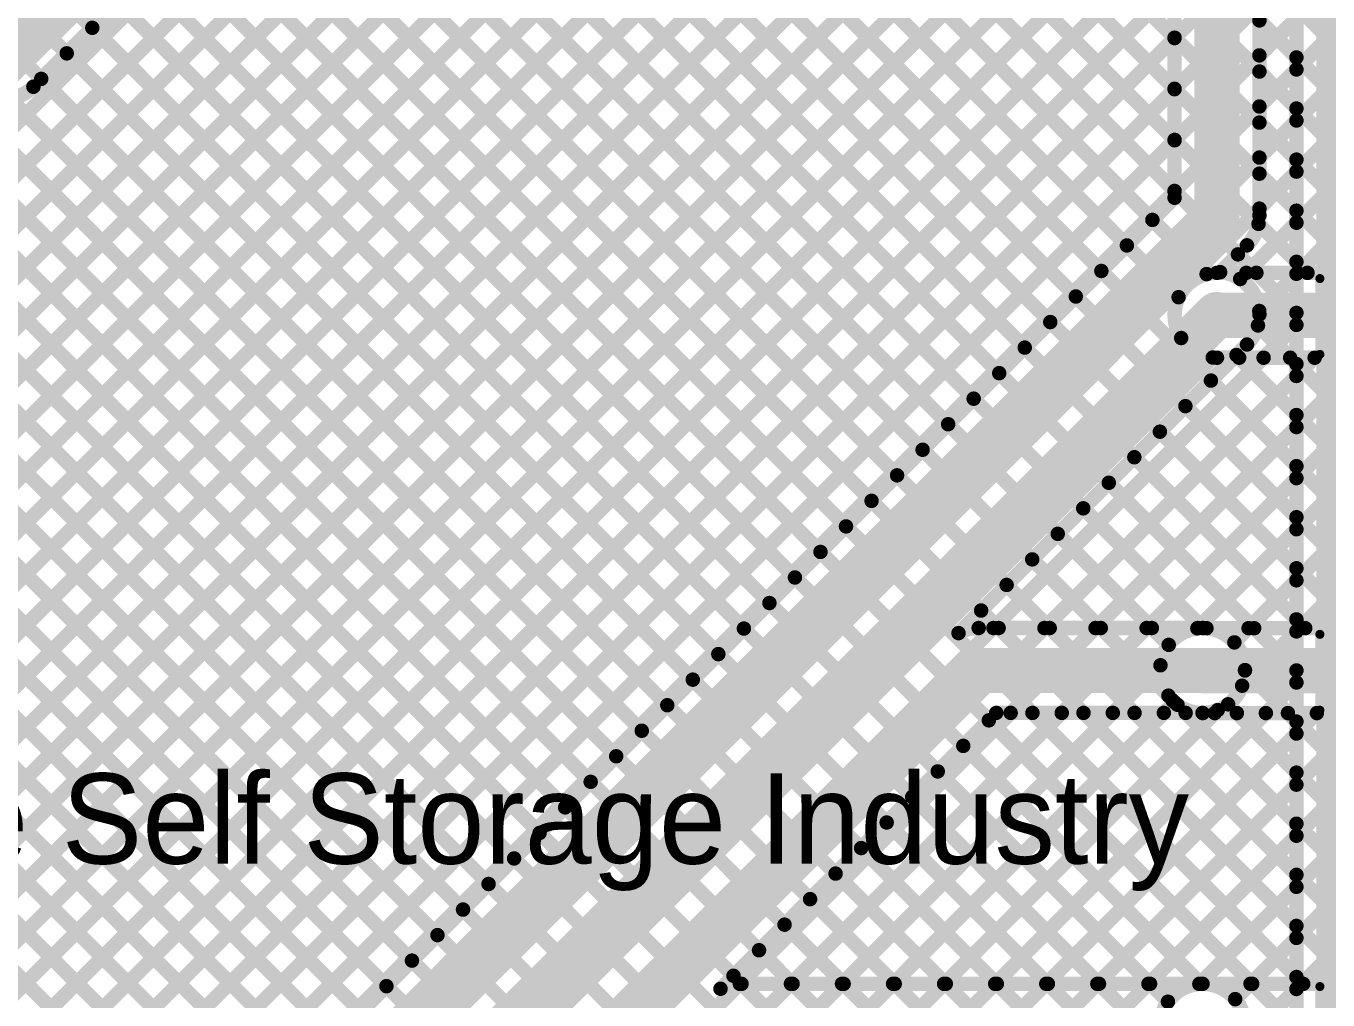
# Model space of a CAD drawing. Header units: millimetres. Extents: x -0.32 to 3.69, y -0.11 to 2.37.
# Drawn here: x 1.98 to 2.701, y 1.409 to 1.948 of the extents above; entities that cross this region are included whole.
import ezdxf

# ---------------------------------------------------------------- set-up
doc = ezdxf.new("R2010")
doc.units = ezdxf.units.MM
doc.header["$MEASUREMENT"] = 0
for name, color, linetype in [('BottomLayer', 5, 'Continuous'), ('TopLayer', 1, 'Continuous'), ('TopOverlay', 2, 'Continuous'), ('TopPaste', 8, 'Continuous'), ('TopSolder', 216, 'Continuous'), ('ViaHoleLayer', 16, 'Continuous')]:
    doc.layers.add(name, color=color, linetype=linetype)
doc.styles.add('Agency FB', font='', dxfattribs={"height": 0.2})
doc.styles.get('Agency FB').set_extended_font_data('Agency FB')

# ---------------------------------------------------------------- blocks, each defined once
blk = doc.blocks.new('R___0603_29')
at = {"layer": 'TopLayer'}
for points in [[(-0.015, 0.0175), (-0.015, -0.0175), (-0.045, -0.0175), (-0.045, 0.0175)], [(0.045, 0.0175), (0.045, -0.0175), (0.015, -0.0175), (0.015, 0.0175)]]:
    blk.add_hatch(color=1, dxfattribs=at).paths.add_polyline_path(points)
at = {"layer": 'TopPaste'}
for points in [[(-0.015, 0.0175), (-0.015, -0.0175), (-0.045, -0.0175), (-0.045, 0.0175)], [(0.045, 0.0175), (0.045, -0.0175), (0.015, -0.0175), (0.015, 0.0175)]]:
    blk.add_hatch(color=8, dxfattribs=at).paths.add_polyline_path(points)
at = {"layer": 'TopSolder'}
for points in [[(-0.011, 0.0215), (-0.011, -0.0215), (-0.049, -0.0215), (-0.049, 0.0215)], [(0.049, 0.0215), (0.049, -0.0215), (0.011, -0.0215), (0.011, 0.0215)]]:
    blk.add_hatch(color=216, dxfattribs=at).paths.add_polyline_path(points)
at = {"layer": 'TopOverlay', "const_width": 0.005}
for points in [[(-0.048, 0.021), (-0.048, -0.021)], [(0.048, 0.021), (-0.048, 0.021)], [(0.048, 0.021), (0.048, -0.021)], [(0.048, -0.021), (-0.048, -0.021)]]:
    blk.add_lwpolyline(points, dxfattribs=at)
at = {"layer": 'TopOverlay', "const_width": 0.0025}
for points in [[(-0.04925, 0.021, 1), (-0.04675, 0.021, 1)], [(-0.04925, 0.021, 1), (-0.04675, 0.021, 1)], [(0.04675, 0.021, 1), (0.04925, 0.021, 1)], [(0.04675, 0.021, 1), (0.04925, 0.021, 1)], [(-0.04925, -0.021, 1), (-0.04675, -0.021, 1)], [(-0.04925, -0.021, 1), (-0.04675, -0.021, 1)], [(0.04675, -0.021, 1), (0.04925, -0.021, 1)], [(0.04675, -0.021, 1), (0.04925, -0.021, 1)]]:
    blk.add_lwpolyline(points, format="xyb", close=True, dxfattribs=at)
blk = doc.blocks.new('R___0603_30')
at = {"layer": 'TopLayer'}
for points in [[(-0.015, 0.0175), (-0.015, -0.0175), (-0.045, -0.0175), (-0.045, 0.0175)], [(0.045, 0.0175), (0.045, -0.0175), (0.015, -0.0175), (0.015, 0.0175)]]:
    blk.add_hatch(color=1, dxfattribs=at).paths.add_polyline_path(points)
at = {"layer": 'TopPaste'}
for points in [[(-0.015, 0.0175), (-0.015, -0.0175), (-0.045, -0.0175), (-0.045, 0.0175)], [(0.045, 0.0175), (0.045, -0.0175), (0.015, -0.0175), (0.015, 0.0175)]]:
    blk.add_hatch(color=8, dxfattribs=at).paths.add_polyline_path(points)
at = {"layer": 'TopSolder'}
for points in [[(-0.011, 0.0215), (-0.011, -0.0215), (-0.049, -0.0215), (-0.049, 0.0215)], [(0.049, 0.0215), (0.049, -0.0215), (0.011, -0.0215), (0.011, 0.0215)]]:
    blk.add_hatch(color=216, dxfattribs=at).paths.add_polyline_path(points)
at = {"layer": 'TopOverlay', "const_width": 0.005}
for points in [[(-0.048, 0.021), (-0.048, -0.021)], [(0.048, 0.021), (-0.048, 0.021)], [(0.048, 0.021), (0.048, -0.021)], [(0.048, -0.021), (-0.048, -0.021)]]:
    blk.add_lwpolyline(points, dxfattribs=at)
at = {"layer": 'TopOverlay', "const_width": 0.0025}
for points in [[(-0.04925, 0.021, 1), (-0.04675, 0.021, 1)], [(-0.04925, 0.021, 1), (-0.04675, 0.021, 1)], [(0.04675, 0.021, 1), (0.04925, 0.021, 1)], [(0.04675, 0.021, 1), (0.04925, 0.021, 1)], [(-0.04925, -0.021, 1), (-0.04675, -0.021, 1)], [(-0.04925, -0.021, 1), (-0.04675, -0.021, 1)], [(0.04675, -0.021, 1), (0.04925, -0.021, 1)], [(0.04675, -0.021, 1), (0.04925, -0.021, 1)]]:
    blk.add_lwpolyline(points, format="xyb", close=True, dxfattribs=at)
blk = doc.blocks.new('R___0603_31')
at = {"layer": 'TopLayer'}
for points in [[(-0.015, 0.0175), (-0.015, -0.0175), (-0.045, -0.0175), (-0.045, 0.0175)], [(0.045, 0.0175), (0.045, -0.0175), (0.015, -0.0175), (0.015, 0.0175)]]:
    blk.add_hatch(color=1, dxfattribs=at).paths.add_polyline_path(points)
at = {"layer": 'TopPaste'}
for points in [[(-0.015, 0.0175), (-0.015, -0.0175), (-0.045, -0.0175), (-0.045, 0.0175)], [(0.045, 0.0175), (0.045, -0.0175), (0.015, -0.0175), (0.015, 0.0175)]]:
    blk.add_hatch(color=8, dxfattribs=at).paths.add_polyline_path(points)
at = {"layer": 'TopSolder'}
for points in [[(-0.011, 0.0215), (-0.011, -0.0215), (-0.049, -0.0215), (-0.049, 0.0215)], [(0.049, 0.0215), (0.049, -0.0215), (0.011, -0.0215), (0.011, 0.0215)]]:
    blk.add_hatch(color=216, dxfattribs=at).paths.add_polyline_path(points)
at = {"layer": 'TopOverlay', "const_width": 0.005}
for points in [[(-0.048, 0.021), (-0.048, -0.021)], [(0.048, 0.021), (-0.048, 0.021)], [(0.048, 0.021), (0.048, -0.021)], [(0.048, -0.021), (-0.048, -0.021)]]:
    blk.add_lwpolyline(points, dxfattribs=at)
at = {"layer": 'TopOverlay', "const_width": 0.0025}
for points in [[(-0.04925, 0.021, 1), (-0.04675, 0.021, 1)], [(-0.04925, 0.021, 1), (-0.04675, 0.021, 1)], [(0.04675, 0.021, 1), (0.04925, 0.021, 1)], [(0.04675, 0.021, 1), (0.04925, 0.021, 1)], [(-0.04925, -0.021, 1), (-0.04675, -0.021, 1)], [(-0.04925, -0.021, 1), (-0.04675, -0.021, 1)], [(0.04675, -0.021, 1), (0.04925, -0.021, 1)], [(0.04675, -0.021, 1), (0.04925, -0.021, 1)]]:
    blk.add_lwpolyline(points, format="xyb", close=True, dxfattribs=at)

msp = doc.modelspace()

# ---------------------------------------------------------------- hatches: boundary and pattern name
at = {"layer": 'BottomLayer'}
h = msp.add_hatch(color=5, dxfattribs=at)
edge = h.paths.add_edge_path()
edge.add_arc((2.64, 1.78808), 0.01181, 0, 360)
h = msp.add_hatch(color=5, dxfattribs=at)
edge = h.paths.add_edge_path()
edge.add_arc((2.632, 1.591), 0.01181, 0, 360)
at = {"layer": 'TopLayer'}
msp.add_hatch(color=1, dxfattribs=at).paths.add_polyline_path([(2.695, 0.189), (2.735, 0.189), (2.735, 2.01), (2.695, 2.01)])
h = msp.add_hatch(color=1, dxfattribs=at)
edge = h.paths.add_edge_path()
edge.add_arc((2.64, 1.78808), 0.01181, 0, 360)
h = msp.add_hatch(color=1, dxfattribs=at)
edge = h.paths.add_edge_path()
edge.add_arc((2.632, 1.591), 0.01181, 0, 360)
at = {"layer": 'ViaHoleLayer'}
h = msp.add_hatch(color=16, dxfattribs=at)
edge = h.paths.add_edge_path()
edge.add_arc((2.64, 1.78808), 0.00591, 0, 360)
h = msp.add_hatch(color=16, dxfattribs=at)
edge = h.paths.add_edge_path()
edge.add_arc((2.632, 1.591), 0.00591, 0, 360)

# ---------------------------------------------------------------- linework, layer by layer
at = {"layer": 'BottomLayer'}
for points, const_width in [([(1.67559, 1.45274), (2.43084, 2.208)], 0.008), ([(1.67559, 1.42446), (2.45913, 2.208)], 0.008), ([(1.67559, 1.48103), (2.40256, 2.208)], 0.008), ([(1.67559, 1.36789), (2.5157, 2.208)], 0.008), ([(1.67559, 1.39617), (2.48741, 2.208)], 0.008), ([(1.68228, 1.34629), (2.54398, 2.208)], 0.008), ([(1.70994, 1.34568), (2.57226, 2.208)], 0.008), ([(1.72658, 1.33403), (2.60055, 2.208)], 0.008), ([(1.74072, 1.31989), (2.62883, 2.208)], 0.008), ([(1.75487, 1.30575), (2.65712, 2.208)], 0.008), ([(1.76901, 1.29161), (2.6854, 2.208)], 0.008), ([(1.78619, 1.2805), (2.71369, 2.208)], 0.008), ([(1.8171, 1.65083), (2.37427, 2.208)], 0.008), ([(1.8171, 1.70739), (2.31771, 2.208)], 0.008), ([(1.8171, 1.67911), (2.34599, 2.208)], 0.008), ([(1.8171, 1.73568), (2.28942, 2.208)], 0.008), ([(1.82247, 1.2885), (2.74197, 2.208)], 0.008), ([(1.85075, 1.2885), (2.77025, 2.208)], 0.008), ([(1.90604, 1.3155), (2.79854, 2.208)], 0.008), ([(1.93432, 1.3155), (2.82682, 2.208)], 0.008), ([(2.097, 2.20627), (2.68887, 1.6144)], 0.008), ([(2.12356, 2.208), (2.71716, 1.6144)], 0.008), ([(2.15184, 2.208), (2.74544, 1.6144)], 0.008), ([(2.18012, 2.208), (2.77373, 1.6144)], 0.008), ([(2.20841, 2.208), (2.61874, 1.79767)], 0.008), ([(2.23669, 2.208), (2.63426, 1.81044)], 0.008), ([(2.26498, 2.208), (2.66183, 1.81115)], 0.008), ([(2.29326, 2.208), (2.69011, 1.81115)], 0.008), ([(2.32155, 2.208), (2.7184, 1.81115)], 0.008), ([(2.34983, 2.208), (2.74668, 1.81115)], 0.008), ([(2.37812, 2.208), (2.77497, 1.81115)], 0.008), ([(2.097, 2.17799), (2.66059, 1.6144)], 0.008), ([(2.097, 2.1497), (2.6322, 1.6145)], 0.008), ([(2.097, 2.12142), (2.61325, 1.60517)], 0.008), ([(2.097, 2.09313), (2.6131, 1.57704)], 0.008), ([(2.097, 2.06485), (2.74435, 1.4175)], 0.008), ([(2.06928, 2.036), (2.68778, 1.4175)], 0.008), ([(2.097, 2.03657), (2.71607, 1.4175)], 0.008), ([(2.0545, 2.0225), (2.6595, 1.4175)], 0.008), ([(1.9678, 1.9308), (2.031, 1.994)], 0.025), ([(2.0545, 1.99421), (2.63123, 1.41749)], 0.008), ([(1.96261, 1.3155), (2.61991, 1.9728)], 0.008), ([(1.98443, 1.9142), (2.0476, 1.97737)], 0.008), ([(2.04533, 1.9751), (2.61283, 1.4076)], 0.008), ([(1.99089, 1.3155), (2.63707, 1.96168)], 0.008), ([(2.01918, 1.3155), (2.66518, 1.9615)], 0.008), ([(2.03119, 1.96096), (2.67664, 1.3155)], 0.008), ([(2.04746, 1.3155), (2.69346, 1.9615)], 0.008), ([(2.07574, 1.3155), (2.72174, 1.9615)], 0.008), ([(2.10403, 1.3155), (2.75003, 1.9615)], 0.008), ([(2.13231, 1.3155), (2.77831, 1.9615)], 0.008), ([(2.6529, 1.9615), (2.80325, 1.81115)], 0.008), ([(2.65625, 1.81115), (2.8066, 1.9615)], 0.008), ([(2.68118, 1.9615), (2.83153, 1.81115)], 0.008), ([(2.68453, 1.81115), (2.83488, 1.9615)], 0.008), ([(2.01705, 1.94681), (2.64836, 1.3155)], 0.008), ([(2.00291, 1.93267), (2.62008, 1.3155)], 0.008), ([(1.98876, 1.91853), (2.59179, 1.3155)], 0.008), ([(1.802, 1.9073), (2.3938, 1.3155)], 0.008), ([(1.83029, 1.9073), (2.42209, 1.3155)], 0.008), ([(1.85857, 1.9073), (2.45037, 1.3155)], 0.008), ([(1.88685, 1.9073), (2.47865, 1.3155)], 0.008), ([(1.91514, 1.9073), (2.50694, 1.3155)], 0.008), ([(1.94342, 1.9073), (2.53522, 1.3155)], 0.008), ([(1.97143, 1.90758), (2.56351, 1.3155)], 0.008), ([(1.81814, 1.86288), (2.36552, 1.3155)], 0.008), ([(1.8171, 1.83563), (2.33723, 1.3155)], 0.008), ([(1.8171, 1.80735), (2.30895, 1.3155)], 0.008), ([(2.64, 1.81115), (2.87906, 1.81115)], 0.008), ([(2.64, 1.78765), (2.9345, 1.78765)], 0.025), ([(1.8171, 1.77906), (2.28066, 1.3155)], 0.008), ([(2.1606, 1.3155), (2.62016, 1.77506)], 0.008), ([(2.18888, 1.3155), (2.63765, 1.76427)], 0.008), ([(2.21717, 1.3155), (2.66582, 1.76415)], 0.008), ([(2.24545, 1.3155), (2.6941, 1.76415)], 0.008), ([(2.27373, 1.3155), (2.72238, 1.76415)], 0.008), ([(2.30202, 1.3155), (2.75067, 1.76415)], 0.008), ([(2.62913, 1.61432), (2.77895, 1.76415)], 0.008), ([(2.64, 1.76415), (2.87906, 1.76415)], 0.008), ([(2.65226, 1.76415), (2.80201, 1.6144)], 0.008), ([(2.65749, 1.6144), (2.80724, 1.76415)], 0.008), ([(2.68054, 1.76415), (2.83029, 1.6144)], 0.008), ([(2.68577, 1.6144), (2.83552, 1.76415)], 0.008), ([(1.8171, 1.75078), (2.25238, 1.3155)], 0.008), ([(1.8171, 1.7225), (2.2241, 1.3155)], 0.008), ([(1.8171, 1.69422), (2.19582, 1.3155)], 0.008), ([(1.8171, 1.66593), (2.16753, 1.3155)], 0.008), ([(1.81526, 1.63949), (2.13925, 1.3155)], 0.008), ([(1.80235, 1.62411), (2.11096, 1.3155)], 0.008), ([(2.63417, 1.6144), (2.87911, 1.6144)], 0.008), ([(1.78821, 1.60997), (2.08268, 1.3155)], 0.008), ([(2.632, 1.591), (2.6321, 1.5909)], 0.025), ([(2.6321, 1.5909), (2.9344, 1.5909)], 0.025), ([(2.3303, 1.3155), (2.60868, 1.59387)], 0.008), ([(2.35859, 1.3155), (2.61645, 1.57337)], 0.008), ([(2.61814, 1.572), (2.77263, 1.4175)], 0.008), ([(2.38687, 1.3155), (2.63877, 1.5674)], 0.008), ([(2.41516, 1.3155), (2.66706, 1.5674)], 0.008), ([(2.44344, 1.3155), (2.69534, 1.5674)], 0.008), ([(2.47172, 1.3155), (2.72362, 1.5674)], 0.008), ([(2.50001, 1.3155), (2.75191, 1.5674)], 0.008), ([(2.63023, 1.41743), (2.78019, 1.5674)], 0.008), ([(2.6321, 1.5674), (2.87902, 1.5674)], 0.008), ([(2.65102, 1.5674), (2.80092, 1.4175)], 0.008), ([(2.65858, 1.4175), (2.80848, 1.5674)], 0.008), ([(2.6793, 1.5674), (2.8292, 1.4175)], 0.008), ([(2.68686, 1.4175), (2.83676, 1.5674)], 0.008), ([(2.632, 1.4175), (2.87908, 1.4175)], 0.008)]:
    msp.add_lwpolyline(points, dxfattribs=dict(at, const_width=const_width))
for points, const_width in [([(2.01505, 1.94681, 1), (2.01905, 1.94681, 1)], 0.004), ([(2.00091, 1.93267, 1), (2.00491, 1.93267, 1)], 0.004), ([(1.98242, 1.91418, 1), (1.98642, 1.91418, 1)], 0.004), ([(1.98243, 1.9142, 1), (1.98643, 1.9142, 1)], 0.004), ([(1.98243, 1.9142, 1), (1.98643, 1.9142, 1)], 0.004), ([(1.98676, 1.91853, 1), (1.99076, 1.91853, 1)], 0.004), ([(2.63226, 1.81044, 1), (2.63626, 1.81044, 1)], 0.004), ([(2.638, 1.81115, 1), (2.642, 1.81115, 1)], 0.004), ([(2.638, 1.81115, 1), (2.642, 1.81115, 1)], 0.004), ([(2.65425, 1.81115, 1), (2.65825, 1.81115, 1)], 0.004), ([(2.65983, 1.81115, 1), (2.66383, 1.81115, 1)], 0.004), ([(2.68253, 1.81115, 1), (2.68653, 1.81115, 1)], 0.004), ([(2.68811, 1.81115, 1), (2.69211, 1.81115, 1)], 0.004), ([(2.61674, 1.79767, 1), (2.62074, 1.79767, 1)], 0.004), ([(2.63375, 1.78765, 1), (2.64625, 1.78765, 1)], 0.0125), ([(2.61816, 1.77506, 1), (2.62216, 1.77506, 1)], 0.004), ([(2.63565, 1.76427, 1), (2.63965, 1.76427, 1)], 0.004), ([(2.638, 1.76415, 1), (2.642, 1.76415, 1)], 0.004), ([(2.638, 1.76415, 1), (2.642, 1.76415, 1)], 0.004), ([(2.65026, 1.76415, 1), (2.65426, 1.76415, 1)], 0.004), ([(2.66382, 1.76415, 1), (2.66782, 1.76415, 1)], 0.004), ([(2.67854, 1.76415, 1), (2.68254, 1.76415, 1)], 0.004), ([(2.6921, 1.76415, 1), (2.6961, 1.76415, 1)], 0.004), ([(2.62713, 1.61432, 1), (2.63113, 1.61432, 1)], 0.004), ([(2.6302, 1.6145, 1), (2.6342, 1.6145, 1)], 0.004), ([(2.63217, 1.6144, 1), (2.63617, 1.6144, 1)], 0.004), ([(2.63217, 1.6144, 1), (2.63617, 1.6144, 1)], 0.004), ([(2.65549, 1.6144, 1), (2.65949, 1.6144, 1)], 0.004), ([(2.65859, 1.6144, 1), (2.66259, 1.6144, 1)], 0.004), ([(2.68377, 1.6144, 1), (2.68777, 1.6144, 1)], 0.004), ([(2.68687, 1.6144, 1), (2.69087, 1.6144, 1)], 0.004), ([(2.61125, 1.60517, 1), (2.61525, 1.60517, 1)], 0.004), ([(2.62575, 1.591, 1), (2.63825, 1.591, 1)], 0.0125), ([(2.62585, 1.5909, 1), (2.63835, 1.5909, 1)], 0.0125), ([(2.62585, 1.5909, 1), (2.63835, 1.5909, 1)], 0.0125), ([(2.60668, 1.59387, 1), (2.61068, 1.59387, 1)], 0.004), ([(2.6111, 1.57704, 1), (2.6151, 1.57704, 1)], 0.004), ([(2.61338, 1.57438, 1), (2.61738, 1.57438, 1)], 0.004), ([(2.61348, 1.57428, 1), (2.61748, 1.57428, 1)], 0.004), ([(2.61348, 1.57428, 1), (2.61748, 1.57428, 1)], 0.004), ([(2.61445, 1.57337, 1), (2.61845, 1.57337, 1)], 0.004), ([(2.61614, 1.572, 1), (2.62014, 1.572, 1)], 0.004), ([(2.6301, 1.5674, 1), (2.6341, 1.5674, 1)], 0.004), ([(2.6301, 1.5674, 1), (2.6341, 1.5674, 1)], 0.004), ([(2.6301, 1.5674, 1), (2.6341, 1.5674, 1)], 0.004), ([(2.63677, 1.5674, 1), (2.64077, 1.5674, 1)], 0.004), ([(2.64902, 1.5674, 1), (2.65302, 1.5674, 1)], 0.004), ([(2.66506, 1.5674, 1), (2.66906, 1.5674, 1)], 0.004), ([(2.6773, 1.5674, 1), (2.6813, 1.5674, 1)], 0.004), ([(2.69334, 1.5674, 1), (2.69734, 1.5674, 1)], 0.004), ([(2.62823, 1.41743, 1), (2.63223, 1.41743, 1)], 0.004), ([(2.62923, 1.41749, 1), (2.63323, 1.41749, 1)], 0.004), ([(2.63, 1.4175, 1), (2.634, 1.4175, 1)], 0.004), ([(2.63, 1.4175, 1), (2.634, 1.4175, 1)], 0.004), ([(2.65658, 1.4175, 1), (2.66058, 1.4175, 1)], 0.004), ([(2.6575, 1.4175, 1), (2.6615, 1.4175, 1)], 0.004), ([(2.68486, 1.4175, 1), (2.68886, 1.4175, 1)], 0.004), ([(2.68578, 1.4175, 1), (2.68978, 1.4175, 1)], 0.004), ([(2.61083, 1.4076, 1), (2.61483, 1.4076, 1)], 0.004)]:
    msp.add_lwpolyline(points, format="xyb", close=True, dxfattribs=dict(at, const_width=const_width))
at = {"layer": 'BottomLayer', "const_width": 0.008}
for points in [[(1.98443, 1.9142, -0.199188), (1.9678, 1.9073)], [(1.98442, 1.91418, -0.198912), (1.9678, 1.9073)], [(2.64, 1.76415, -1), (2.64, 1.81115)], [(2.61538, 1.57438, -0.702148), (2.63417, 1.6144)], [(2.6321, 1.5674, -0.198912), (2.61548, 1.57428)], [(2.6321, 1.5674, -0.198912), (2.61548, 1.57428)], [(2.632, 1.3705, -1), (2.632, 1.4175)]]:
    msp.add_lwpolyline(points, format="xyb", dxfattribs=at)
at = {"layer": 'TopLayer'}
for points, const_width in [([(1.71995, 1.69509), (2.23285, 2.208)], 0.008), ([(1.73409, 1.68095), (2.26114, 2.208)], 0.008), ([(1.74823, 1.66681), (2.28942, 2.208)], 0.008), ([(1.76237, 1.65267), (2.31771, 2.208)], 0.008), ([(1.77652, 1.63853), (2.34599, 2.208)], 0.008), ([(1.79066, 1.62438), (2.37427, 2.208)], 0.008), ([(1.79657, 1.60201), (2.40256, 2.208)], 0.008), ([(1.79657, 1.57372), (2.43084, 2.208)], 0.008), ([(1.79657, 1.54544), (2.45913, 2.208)], 0.008), ([(1.79657, 1.51716), (2.48741, 2.208)], 0.008), ([(1.79657, 1.4323), (2.57226, 2.208)], 0.008), ([(1.79657, 1.40402), (2.60055, 2.208)], 0.008), ([(1.79657, 1.48887), (2.5157, 2.208)], 0.008), ([(1.79657, 1.46059), (2.54398, 2.208)], 0.008), ([(1.79657, 1.37573), (2.62883, 2.208)], 0.008), ([(1.80693, 1.35781), (2.65712, 2.208)], 0.008), ([(1.81243, 2.208), (2.3921, 1.62833)], 0.008), ([(1.83521, 1.35781), (2.6854, 2.208)], 0.008), ([(1.84071, 2.208), (2.40624, 1.64247)], 0.008), ([(1.85592, 1.35023), (2.71369, 2.208)], 0.008), ([(1.85592, 1.32195), (2.74197, 2.208)], 0.008), ([(1.869, 2.208), (2.42038, 1.65662)], 0.008), ([(1.88125, 1.319), (2.77025, 2.208)], 0.008), ([(1.89728, 2.208), (2.43452, 1.67076)], 0.008), ([(1.90954, 1.319), (2.79854, 2.208)], 0.008), ([(1.92557, 2.208), (2.44867, 1.6849)], 0.008), ([(1.932, 1.31318), (2.82682, 2.208)], 0.008), ([(1.95385, 2.208), (2.46281, 1.69904)], 0.008), ([(1.98213, 2.208), (2.47695, 1.71318)], 0.008), ([(2.01042, 2.208), (2.49109, 1.72733)], 0.008), ([(2.0387, 2.208), (2.50523, 1.74147)], 0.008), ([(2.06699, 2.208), (2.51938, 1.75561)], 0.008), ([(2.09527, 2.208), (2.53352, 1.76975)], 0.008), ([(2.12356, 2.208), (2.54766, 1.7839)], 0.008), ([(2.15184, 2.208), (2.5618, 1.79804)], 0.008), ([(2.18012, 2.208), (2.57595, 1.81218)], 0.008), ([(2.20841, 2.208), (2.59009, 1.82632)], 0.008), ([(2.23669, 2.208), (2.60423, 1.84046)], 0.008), ([(2.26498, 2.208), (2.6165, 1.85648)], 0.008), ([(2.29326, 2.208), (2.6165, 1.88476)], 0.008), ([(2.32155, 2.208), (2.6165, 1.91305)], 0.008), ([(2.34983, 2.208), (2.6165, 1.94133)], 0.008), ([(1.83897, 2.15317), (2.37796, 1.61419)], 0.008), ([(1.83191, 2.13195), (2.36381, 1.60005)], 0.008), ([(1.50795, 2.1165), (2.19411, 1.43034)], 0.008), ([(1.81768, 2.1179), (2.34967, 1.58591)], 0.008), ([(1.8171, 2.09019), (2.33553, 1.57176)], 0.008), ([(1.8171, 2.06191), (2.32139, 1.55762)], 0.008), ([(1.8171, 2.03362), (2.30724, 1.54348)], 0.008), ([(2.684, 0.178), (2.684, 2.021)], 0.008), ([(1.8171, 2.00534), (2.2931, 1.52934)], 0.008), ([(2.64, 1.843), (2.64, 1.985)], 0.025), ([(2.6165, 1.85273), (2.6165, 1.985)], 0.008), ([(2.6635, 1.843), (2.6635, 1.985)], 0.008), ([(1.8171, 1.97705), (2.27896, 1.51519)], 0.008), ([(1.932, 1.28489), (2.6165, 1.96939)], 0.008), ([(2.6635, 1.93154), (2.684, 1.95204)], 0.008), ([(2.6635, 1.9509), (2.684, 1.9304)], 0.008), ([(1.8171, 1.94877), (2.26482, 1.50105)], 0.008), ([(1.93569, 1.2603), (2.6165, 1.94111)], 0.008), ([(1.6675, 1.92866), (2.17997, 1.4162)], 0.008), ([(2.6635, 1.90326), (2.684, 1.92376)], 0.008), ([(2.6635, 1.92261), (2.684, 1.90212)], 0.008), ([(1.8171, 1.92049), (2.25068, 1.48691)], 0.008), ([(1.6323, 1.9073), (2.15168, 1.38792)], 0.008), ([(1.65683, 1.91105), (2.16582, 1.40206)], 0.008), ([(1.93569, 1.23202), (2.6165, 1.91282)], 0.008), ([(2.6635, 1.87497), (2.684, 1.89547)], 0.008), ([(2.6635, 1.89433), (2.684, 1.87383)], 0.008), ([(1.6255, 1.88582), (2.13754, 1.37377)], 0.008), ([(1.8171, 1.8922), (2.23653, 1.47277)], 0.008), ([(1.93269, 1.20073), (2.6165, 1.88454)], 0.008), ([(2.6635, 1.84669), (2.684, 1.86719)], 0.008), ([(2.6635, 1.86605), (2.684, 1.84555)], 0.008), ([(1.6255, 1.85753), (2.1234, 1.35963)], 0.008), ([(1.81814, 1.86288), (2.22239, 1.45863)], 0.008), ([(1.94156, 1.18131), (2.6165, 1.85626)], 0.008), ([(2.01538, 1.25162), (2.6165, 1.85273)], 0.008), ([(2.032, 1.235), (2.64, 1.843)], 0.025), ([(1.58146, 1.845), (2.09511, 1.33135)], 0.008), ([(1.60975, 1.845), (2.10926, 1.34549)], 0.008), ([(1.80501, 1.84772), (2.20825, 1.44448)], 0.008), ([(2.65285, 1.80775), (2.684, 1.8389)], 0.008), ([(2.66301, 1.83825), (2.684, 1.81726)], 0.008), ([(2.64174, 1.81151), (2.6566, 1.82637)], 0.008), ([(2.65161, 1.82137), (2.684, 1.78898)], 0.008), ([(2.66342, 1.79004), (2.684, 1.81062)], 0.008), ([(2.0615, 1.20958), (2.64, 1.78808)], 0.025), ([(2.51617, 1.6145), (2.684, 1.78233)], 0.008), ([(2.6627, 1.78199), (2.684, 1.76069)], 0.008), ([(2.49684, 1.61168), (2.65662, 1.77146)], 0.008), ([(2.65078, 1.76563), (2.684, 1.73241)], 0.008), ([(2.54445, 1.6145), (2.684, 1.75405)], 0.008), ([(2.63664, 1.75148), (2.684, 1.70412)], 0.008), ([(2.6225, 1.73734), (2.684, 1.67584)], 0.008), ([(2.57273, 1.6145), (2.684, 1.72577)], 0.008), ([(2.60836, 1.7232), (2.684, 1.64756)], 0.008), ([(2.59422, 1.70906), (2.684, 1.61927)], 0.008), ([(2.58007, 1.69491), (2.684, 1.59099)], 0.008), ([(2.60102, 1.6145), (2.684, 1.69748)], 0.008), ([(2.56593, 1.68077), (2.6322, 1.6145)], 0.008), ([(2.6293, 1.6145), (2.684, 1.6692)], 0.008), ([(2.55179, 1.66663), (2.60392, 1.6145)], 0.008), ([(2.53765, 1.65249), (2.57563, 1.6145)], 0.008), ([(2.64963, 1.60654), (2.684, 1.64091)], 0.008), ([(2.5235, 1.63835), (2.54735, 1.6145)], 0.008), ([(2.50936, 1.6242), (2.51907, 1.6145)], 0.008), ([(2.508, 1.6145), (2.632, 1.6145)], 0.008), ([(2.65393, 1.58256), (2.684, 1.61263)], 0.008), ([(1.79657, 1.60161), (2.08097, 1.31721)], 0.008), ([(2.107, 1.19), (2.508, 1.591)], 0.025), ([(2.508, 1.591), (2.632, 1.591)], 0.025), ([(2.6555, 1.5912), (2.684, 1.5627)], 0.008), ([(2.51716, 1.4175), (2.684, 1.58434)], 0.008), ([(2.48887, 1.4175), (2.64044, 1.56907)], 0.008), ([(2.64617, 1.57225), (2.684, 1.53442)], 0.008), ([(2.365, 1.41477), (2.51773, 1.5675)], 0.008), ([(2.37573, 1.4175), (2.52573, 1.5675)], 0.008), ([(2.40402, 1.4175), (2.55402, 1.5675)], 0.008), ([(2.4323, 1.4175), (2.5823, 1.5675)], 0.008), ([(2.46059, 1.4175), (2.61059, 1.5675)], 0.008), ([(2.51362, 1.56338), (2.684, 1.393)], 0.008), ([(2.51773, 1.5675), (2.632, 1.5675)], 0.008), ([(2.53778, 1.5675), (2.684, 1.42128)], 0.008), ([(2.56607, 1.5675), (2.684, 1.44957)], 0.008), ([(2.59435, 1.5675), (2.684, 1.47785)], 0.008), ([(2.62263, 1.5675), (2.684, 1.50613)], 0.008), ([(2.54544, 1.4175), (2.684, 1.55606)], 0.008), ([(2.49947, 1.54924), (2.63121, 1.4175)], 0.008), ([(2.48533, 1.5351), (2.60293, 1.4175)], 0.008), ([(2.57372, 1.4175), (2.684, 1.52778)], 0.008), ([(2.47119, 1.52096), (2.57464, 1.4175)], 0.008), ([(2.45705, 1.50681), (2.54636, 1.4175)], 0.008), ([(2.60201, 1.4175), (2.684, 1.49949)], 0.008), ([(2.44291, 1.49267), (2.51808, 1.4175)], 0.008), ([(2.42876, 1.47853), (2.48979, 1.4175)], 0.008), ([(2.63029, 1.4175), (2.684, 1.47121)], 0.008), ([(2.41462, 1.46439), (2.46151, 1.4175)], 0.008), ([(2.40048, 1.45024), (2.43322, 1.4175)], 0.008), ([(2.65008, 1.40901), (2.684, 1.44292)], 0.008), ([(2.38634, 1.4361), (2.40494, 1.4175)], 0.008), ([(2.37219, 1.42196), (2.37665, 1.4175)], 0.008), ([(2.376, 1.4175), (2.632, 1.4175)], 0.008), ([(2.65318, 1.38382), (2.684, 1.41464)], 0.008)]:
    msp.add_lwpolyline(points, dxfattribs=dict(at, const_width=const_width))
for points, const_width in [([(2.6615, 1.9509, 1), (2.6655, 1.9509, 1)], 0.004), ([(2.6145, 1.94133, 1), (2.6185, 1.94133, 1)], 0.004), ([(2.6145, 1.94111, 1), (2.6185, 1.94111, 1)], 0.004), ([(2.6615, 1.93154, 1), (2.6655, 1.93154, 1)], 0.004), ([(2.682, 1.9304, 1), (2.686, 1.9304, 1)], 0.004), ([(2.6615, 1.92261, 1), (2.6655, 1.92261, 1)], 0.004), ([(2.682, 1.92376, 1), (2.686, 1.92376, 1)], 0.004), ([(2.6145, 1.91305, 1), (2.6185, 1.91305, 1)], 0.004), ([(2.6145, 1.91282, 1), (2.6185, 1.91282, 1)], 0.004), ([(2.6615, 1.90326, 1), (2.6655, 1.90326, 1)], 0.004), ([(2.682, 1.90212, 1), (2.686, 1.90212, 1)], 0.004), ([(2.6615, 1.89433, 1), (2.6655, 1.89433, 1)], 0.004), ([(2.682, 1.89547, 1), (2.686, 1.89547, 1)], 0.004), ([(2.6145, 1.88476, 1), (2.6185, 1.88476, 1)], 0.004), ([(2.6145, 1.88454, 1), (2.6185, 1.88454, 1)], 0.004), ([(2.6615, 1.87497, 1), (2.6655, 1.87497, 1)], 0.004), ([(2.682, 1.87383, 1), (2.686, 1.87383, 1)], 0.004), ([(2.6615, 1.86605, 1), (2.6655, 1.86605, 1)], 0.004), ([(2.682, 1.86719, 1), (2.686, 1.86719, 1)], 0.004), ([(2.6145, 1.85648, 1), (2.6185, 1.85648, 1)], 0.004), ([(2.6145, 1.85626, 1), (2.6185, 1.85626, 1)], 0.004), ([(2.6145, 1.85273, 1), (2.6185, 1.85273, 1)], 0.004), ([(2.6145, 1.85273, 1), (2.6185, 1.85273, 1)], 0.004), ([(2.63375, 1.843, 1), (2.64625, 1.843, 1)], 0.0125), ([(2.63375, 1.843, 1), (2.64625, 1.843, 1)], 0.0125), ([(2.6615, 1.84669, 1), (2.6655, 1.84669, 1)], 0.004), ([(2.6615, 1.843, 1), (2.6655, 1.843, 1)], 0.004), ([(2.6615, 1.843, 1), (2.6655, 1.843, 1)], 0.004), ([(2.6615, 1.843, 1), (2.6655, 1.843, 1)], 0.004), ([(2.682, 1.84555, 1), (2.686, 1.84555, 1)], 0.004), ([(2.60223, 1.84046, 1), (2.60623, 1.84046, 1)], 0.004), ([(2.66101, 1.83825, 1), (2.66501, 1.83825, 1)], 0.004), ([(2.682, 1.8389, 1), (2.686, 1.8389, 1)], 0.004), ([(2.58809, 1.82632, 1), (2.59209, 1.82632, 1)], 0.004), ([(2.64961, 1.82137, 1), (2.65361, 1.82137, 1)], 0.004), ([(2.6546, 1.82637, 1), (2.6586, 1.82637, 1)], 0.004), ([(2.6546, 1.82637, 1), (2.6586, 1.82637, 1)], 0.004), ([(2.65462, 1.82638, 1), (2.65862, 1.82638, 1)], 0.004), ([(2.682, 1.81726, 1), (2.686, 1.81726, 1)], 0.004), ([(2.57395, 1.81218, 1), (2.57795, 1.81218, 1)], 0.004), ([(2.63974, 1.81151, 1), (2.64374, 1.81151, 1)], 0.004), ([(2.63974, 1.81151, 1), (2.64374, 1.81151, 1)], 0.004), ([(2.65085, 1.80775, 1), (2.65485, 1.80775, 1)], 0.004), ([(2.682, 1.81062, 1), (2.686, 1.81062, 1)], 0.004), ([(2.5598, 1.79804, 1), (2.5638, 1.79804, 1)], 0.004), ([(2.63375, 1.78808, 1), (2.64625, 1.78808, 1)], 0.0125), ([(2.66142, 1.79004, 1), (2.66542, 1.79004, 1)], 0.004), ([(2.6615, 1.78808, 1), (2.6655, 1.78808, 1)], 0.004), ([(2.6615, 1.78808, 1), (2.6655, 1.78808, 1)], 0.004), ([(2.682, 1.78898, 1), (2.686, 1.78898, 1)], 0.004), ([(2.54566, 1.7839, 1), (2.54966, 1.7839, 1)], 0.004), ([(2.6607, 1.78199, 1), (2.6647, 1.78199, 1)], 0.004), ([(2.682, 1.78233, 1), (2.686, 1.78233, 1)], 0.004), ([(2.65462, 1.77146, 1), (2.65862, 1.77146, 1)], 0.004), ([(2.65462, 1.77146, 1), (2.65862, 1.77146, 1)], 0.004), ([(2.53152, 1.76975, 1), (2.53552, 1.76975, 1)], 0.004), ([(2.64878, 1.76563, 1), (2.65278, 1.76563, 1)], 0.004), ([(2.51738, 1.75561, 1), (2.52138, 1.75561, 1)], 0.004), ([(2.682, 1.76069, 1), (2.686, 1.76069, 1)], 0.004), ([(2.63464, 1.75148, 1), (2.63864, 1.75148, 1)], 0.004), ([(2.682, 1.75405, 1), (2.686, 1.75405, 1)], 0.004), ([(2.50323, 1.74147, 1), (2.50723, 1.74147, 1)], 0.004), ([(2.6205, 1.73734, 1), (2.6245, 1.73734, 1)], 0.004), ([(2.48909, 1.72733, 1), (2.49309, 1.72733, 1)], 0.004), ([(2.682, 1.73241, 1), (2.686, 1.73241, 1)], 0.004), ([(2.60636, 1.7232, 1), (2.61036, 1.7232, 1)], 0.004), ([(2.682, 1.72577, 1), (2.686, 1.72577, 1)], 0.004), ([(2.47495, 1.71318, 1), (2.47895, 1.71318, 1)], 0.004), ([(2.59222, 1.70906, 1), (2.59622, 1.70906, 1)], 0.004), ([(2.46081, 1.69904, 1), (2.46481, 1.69904, 1)], 0.004), ([(2.682, 1.70412, 1), (2.686, 1.70412, 1)], 0.004), ([(2.57807, 1.69491, 1), (2.58207, 1.69491, 1)], 0.004), ([(2.682, 1.69748, 1), (2.686, 1.69748, 1)], 0.004), ([(2.44667, 1.6849, 1), (2.45067, 1.6849, 1)], 0.004), ([(2.56393, 1.68077, 1), (2.56793, 1.68077, 1)], 0.004), ([(2.43252, 1.67076, 1), (2.43652, 1.67076, 1)], 0.004), ([(2.682, 1.67584, 1), (2.686, 1.67584, 1)], 0.004), ([(2.682, 1.6692, 1), (2.686, 1.6692, 1)], 0.004), ([(2.54979, 1.66663, 1), (2.55379, 1.66663, 1)], 0.004), ([(2.41838, 1.65662, 1), (2.42238, 1.65662, 1)], 0.004), ([(2.53565, 1.65249, 1), (2.53965, 1.65249, 1)], 0.004), ([(2.682, 1.64756, 1), (2.686, 1.64756, 1)], 0.004), ([(2.40424, 1.64247, 1), (2.40824, 1.64247, 1)], 0.004), ([(2.682, 1.64091, 1), (2.686, 1.64091, 1)], 0.004), ([(2.5215, 1.63835, 1), (2.5255, 1.63835, 1)], 0.004), ([(2.3901, 1.62833, 1), (2.3941, 1.62833, 1)], 0.004), ([(2.50736, 1.6242, 1), (2.51136, 1.6242, 1)], 0.004), ([(2.682, 1.61927, 1), (2.686, 1.61927, 1)], 0.004), ([(2.37596, 1.61419, 1), (2.37996, 1.61419, 1)], 0.004), ([(2.49484, 1.61168, 1), (2.49884, 1.61168, 1)], 0.004), ([(2.49484, 1.61168, 1), (2.49884, 1.61168, 1)], 0.004), ([(2.49484, 1.61168, 1), (2.49884, 1.61168, 1)], 0.004), ([(2.506, 1.6145, 1), (2.51, 1.6145, 1)], 0.004), ([(2.506, 1.6145, 1), (2.51, 1.6145, 1)], 0.004), ([(2.506, 1.6145, 1), (2.51, 1.6145, 1)], 0.004), ([(2.51417, 1.6145, 1), (2.51817, 1.6145, 1)], 0.004), ([(2.51707, 1.6145, 1), (2.52107, 1.6145, 1)], 0.004), ([(2.54245, 1.6145, 1), (2.54645, 1.6145, 1)], 0.004), ([(2.54535, 1.6145, 1), (2.54935, 1.6145, 1)], 0.004), ([(2.57073, 1.6145, 1), (2.57473, 1.6145, 1)], 0.004), ([(2.57363, 1.6145, 1), (2.57763, 1.6145, 1)], 0.004), ([(2.59902, 1.6145, 1), (2.60302, 1.6145, 1)], 0.004), ([(2.60192, 1.6145, 1), (2.60592, 1.6145, 1)], 0.004), ([(2.6273, 1.6145, 1), (2.6313, 1.6145, 1)], 0.004), ([(2.63, 1.6145, 1), (2.634, 1.6145, 1)], 0.004), ([(2.63, 1.6145, 1), (2.634, 1.6145, 1)], 0.004), ([(2.6302, 1.6145, 1), (2.6342, 1.6145, 1)], 0.004), ([(2.682, 1.61263, 1), (2.686, 1.61263, 1)], 0.004), ([(2.64763, 1.60654, 1), (2.65163, 1.60654, 1)], 0.004), ([(2.36181, 1.60005, 1), (2.36581, 1.60005, 1)], 0.004), ([(2.50175, 1.591, 1), (2.51425, 1.591, 1)], 0.0125), ([(2.50175, 1.591, 1), (2.51425, 1.591, 1)], 0.0125), ([(2.62575, 1.591, 1), (2.63825, 1.591, 1)], 0.0125), ([(2.6535, 1.5912, 1), (2.6575, 1.5912, 1)], 0.004), ([(2.6535, 1.591, 1), (2.6575, 1.591, 1)], 0.004), ([(2.6535, 1.591, 1), (2.6575, 1.591, 1)], 0.004), ([(2.682, 1.59099, 1), (2.686, 1.59099, 1)], 0.004), ([(2.34767, 1.58591, 1), (2.35167, 1.58591, 1)], 0.004), ([(2.65193, 1.58256, 1), (2.65593, 1.58256, 1)], 0.004), ([(2.682, 1.58434, 1), (2.686, 1.58434, 1)], 0.004), ([(2.33353, 1.57176, 1), (2.33753, 1.57176, 1)], 0.004), ([(2.63844, 1.56907, 1), (2.64244, 1.56907, 1)], 0.004), ([(2.64417, 1.57225, 1), (2.64817, 1.57225, 1)], 0.004), ([(2.51162, 1.56338, 1), (2.51562, 1.56338, 1)], 0.004), ([(2.51573, 1.5675, 1), (2.51973, 1.5675, 1)], 0.004), ([(2.51573, 1.5675, 1), (2.51973, 1.5675, 1)], 0.004), ([(2.52373, 1.5675, 1), (2.52773, 1.5675, 1)], 0.004), ([(2.53578, 1.5675, 1), (2.53978, 1.5675, 1)], 0.004), ([(2.55202, 1.5675, 1), (2.55602, 1.5675, 1)], 0.004), ([(2.56407, 1.5675, 1), (2.56807, 1.5675, 1)], 0.004), ([(2.5803, 1.5675, 1), (2.5843, 1.5675, 1)], 0.004), ([(2.59235, 1.5675, 1), (2.59635, 1.5675, 1)], 0.004), ([(2.60859, 1.5675, 1), (2.61259, 1.5675, 1)], 0.004), ([(2.62063, 1.5675, 1), (2.62463, 1.5675, 1)], 0.004), ([(2.63, 1.5675, 1), (2.634, 1.5675, 1)], 0.004), ([(2.63, 1.5675, 1), (2.634, 1.5675, 1)], 0.004), ([(2.682, 1.5627, 1), (2.686, 1.5627, 1)], 0.004), ([(2.31939, 1.55762, 1), (2.32339, 1.55762, 1)], 0.004), ([(2.682, 1.55606, 1), (2.686, 1.55606, 1)], 0.004), ([(2.49747, 1.54924, 1), (2.50147, 1.54924, 1)], 0.004), ([(2.30524, 1.54348, 1), (2.30924, 1.54348, 1)], 0.004), ([(2.48333, 1.5351, 1), (2.48733, 1.5351, 1)], 0.004), ([(2.682, 1.53442, 1), (2.686, 1.53442, 1)], 0.004), ([(2.2911, 1.52934, 1), (2.2951, 1.52934, 1)], 0.004), ([(2.682, 1.52778, 1), (2.686, 1.52778, 1)], 0.004), ([(2.46919, 1.52096, 1), (2.47319, 1.52096, 1)], 0.004), ([(2.27696, 1.51519, 1), (2.28096, 1.51519, 1)], 0.004), ([(2.45505, 1.50681, 1), (2.45905, 1.50681, 1)], 0.004), ([(2.682, 1.50613, 1), (2.686, 1.50613, 1)], 0.004), ([(2.26282, 1.50105, 1), (2.26682, 1.50105, 1)], 0.004), ([(2.682, 1.49949, 1), (2.686, 1.49949, 1)], 0.004), ([(2.44091, 1.49267, 1), (2.44491, 1.49267, 1)], 0.004), ([(2.24868, 1.48691, 1), (2.25268, 1.48691, 1)], 0.004), ([(2.42676, 1.47853, 1), (2.43076, 1.47853, 1)], 0.004), ([(2.682, 1.47785, 1), (2.686, 1.47785, 1)], 0.004), ([(2.23453, 1.47277, 1), (2.23853, 1.47277, 1)], 0.004), ([(2.682, 1.47121, 1), (2.686, 1.47121, 1)], 0.004), ([(2.41262, 1.46439, 1), (2.41662, 1.46439, 1)], 0.004), ([(2.22039, 1.45863, 1), (2.22439, 1.45863, 1)], 0.004), ([(2.39848, 1.45024, 1), (2.40248, 1.45024, 1)], 0.004), ([(2.682, 1.44957, 1), (2.686, 1.44957, 1)], 0.004), ([(2.20625, 1.44448, 1), (2.21025, 1.44448, 1)], 0.004), ([(2.682, 1.44292, 1), (2.686, 1.44292, 1)], 0.004), ([(2.38434, 1.4361, 1), (2.38834, 1.4361, 1)], 0.004), ([(2.19211, 1.43034, 1), (2.19611, 1.43034, 1)], 0.004), ([(2.37019, 1.42196, 1), (2.37419, 1.42196, 1)], 0.004), ([(2.37373, 1.4175, 1), (2.37773, 1.4175, 1)], 0.004), ([(2.374, 1.4175, 1), (2.378, 1.4175, 1)], 0.004), ([(2.374, 1.4175, 1), (2.378, 1.4175, 1)], 0.004), ([(2.374, 1.4175, 1), (2.378, 1.4175, 1)], 0.004), ([(2.37465, 1.4175, 1), (2.37865, 1.4175, 1)], 0.004), ([(2.40202, 1.4175, 1), (2.40602, 1.4175, 1)], 0.004), ([(2.40294, 1.4175, 1), (2.40694, 1.4175, 1)], 0.004), ([(2.4303, 1.4175, 1), (2.4343, 1.4175, 1)], 0.004), ([(2.43122, 1.4175, 1), (2.43522, 1.4175, 1)], 0.004), ([(2.45859, 1.4175, 1), (2.46259, 1.4175, 1)], 0.004), ([(2.45951, 1.4175, 1), (2.46351, 1.4175, 1)], 0.004), ([(2.48687, 1.4175, 1), (2.49087, 1.4175, 1)], 0.004), ([(2.48779, 1.4175, 1), (2.49179, 1.4175, 1)], 0.004), ([(2.51516, 1.4175, 1), (2.51916, 1.4175, 1)], 0.004), ([(2.51608, 1.4175, 1), (2.52008, 1.4175, 1)], 0.004), ([(2.54344, 1.4175, 1), (2.54744, 1.4175, 1)], 0.004), ([(2.54436, 1.4175, 1), (2.54836, 1.4175, 1)], 0.004), ([(2.57172, 1.4175, 1), (2.57572, 1.4175, 1)], 0.004), ([(2.57264, 1.4175, 1), (2.57664, 1.4175, 1)], 0.004), ([(2.60001, 1.4175, 1), (2.60401, 1.4175, 1)], 0.004), ([(2.60093, 1.4175, 1), (2.60493, 1.4175, 1)], 0.004), ([(2.62829, 1.4175, 1), (2.63229, 1.4175, 1)], 0.004), ([(2.62921, 1.4175, 1), (2.63321, 1.4175, 1)], 0.004), ([(2.63, 1.4175, 1), (2.634, 1.4175, 1)], 0.004), ([(2.63, 1.4175, 1), (2.634, 1.4175, 1)], 0.004), ([(2.682, 1.42128, 1), (2.686, 1.42128, 1)], 0.004), ([(2.17797, 1.4162, 1), (2.18197, 1.4162, 1)], 0.004), ([(2.363, 1.41477, 1), (2.367, 1.41477, 1)], 0.004), ([(2.363, 1.41477, 1), (2.367, 1.41477, 1)], 0.004), ([(2.363, 1.41477, 1), (2.367, 1.41477, 1)], 0.004), ([(2.682, 1.41464, 1), (2.686, 1.41464, 1)], 0.004), ([(2.64808, 1.40901, 1), (2.65208, 1.40901, 1)], 0.004)]:
    msp.add_lwpolyline(points, format="xyb", close=True, dxfattribs=dict(at, const_width=const_width))
at = {"layer": 'TopLayer', "const_width": 0.008}
for points in [[(2.6635, 1.843, -0.199188), (2.6566, 1.82637)], [(2.6635, 1.843, -0.198912), (2.65662, 1.82638)], [(2.64174, 1.81151, -0.392609), (2.6635, 1.78808)], [(2.6635, 1.78808, -0.198912), (2.65662, 1.77146)], [(2.49684, 1.61168, -0.124367), (2.508, 1.6145)], [(2.49684, 1.61168, -0.124367), (2.508, 1.6145)], [(2.632, 1.6145, -0.414214), (2.6555, 1.591)], [(2.6555, 1.591, -0.414214), (2.632, 1.5675)], [(2.365, 1.41477, -0.122372), (2.376, 1.4175)], [(2.365, 1.41477, -0.122372), (2.376, 1.4175)], [(2.632, 1.4175, -0.414214), (2.6555, 1.394)]]:
    msp.add_lwpolyline(points, format="xyb", dxfattribs=at)

# ---------------------------------------------------------------- block references
at = {"rotation": 180}
for name, p in [('R___0603_29', (2.745, 1.787)), ('R___0603_30', (2.745, 1.59)), ('R___0603_31', (2.745, 1.395))]:
    msp.add_blockref(name, p, dxfattribs=at)

# ---------------------------------------------------------------- texts
at = {"layer": 'TopOverlay', "style": 'Agency FB'}
msp.add_text('Manufacturing Security Solutions for the Self Storage Industry', height=0.05, rotation=360, dxfattribs=at).set_placement((0.796, 1.484))

doc.saveas('drawing.dxf')
